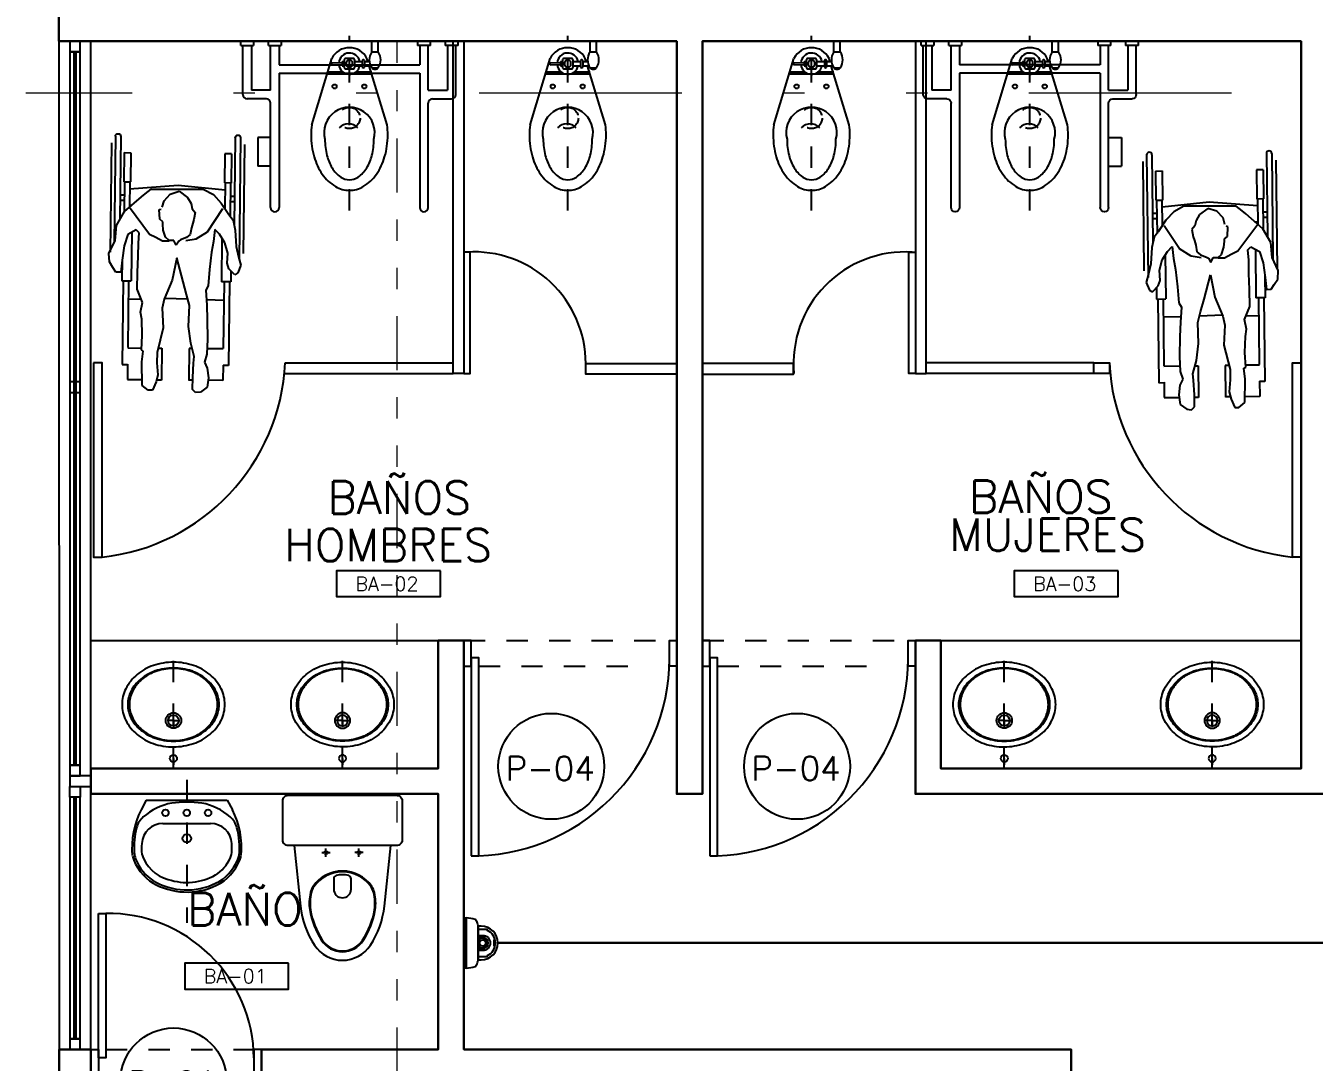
# Model space of a CAD drawing. Header units: millimetres. Extents: x 2056 to 4470, y 1400 to 3101.
# Drawn here: x 2092 to 2098.05, y 1523.51 to 1528.38 of the extents above; entities that cross this region are included whole.
import ezdxf
from ezdxf.enums import TextEntityAlignment as Align

# ---------------------------------------------------------------- set-up
doc = ezdxf.new("R2010")
doc.units = ezdxf.units.MM
for name, pattern in [('CENTER', [2, 1.25, -0.25, 0.25, -0.25]), ('DASHED', [0.75, 0.5, -0.25]), ('DIVIDE', [31.75, 12.7, -6.35, 0, -6.35, 0, -6.35]), ('HIDDEN', [9.525, 6.35, -3.175])]:
    doc.linetypes.add(name, pattern=pattern)
for name, color, linetype in [('A-ANNO-DIMS-GRID', 195, 'Continuous'), ('A-ANNO-DOOR', 134, 'Continuous'), ('A-ANNO-GLAZ', 124, 'Continuous'), ('A-ANNO-TEXT', 190, 'Continuous'), ('A-DOOR', 154, 'Continuous'), ('A-FURN', 252, 'Continuous'), ('A-FURN-FIXD', 8, 'Continuous'), ('A-GRID-COLS', 75, 'DIVIDE'), ('A-PLAN-6', 9, 'Continuous'), ('A-PROY', 15, 'HIDDEN'), ('A-WALL-SILL', 205, 'Continuous'), ('Cableado', 134, 'Continuous'), ('Camara', 11, 'Continuous')]:
    doc.layers.add(name, color=color, linetype=linetype)
doc.layers.add('A-WALL', color=16, linetype='Continuous', lineweight=30)
doc.styles.add('NUEVO', font='SIMPLEX')
doc.styles.add('ROMANS', font='romans')
doc.styles.add('TEX2', font='simplex.shx')

# ---------------------------------------------------------------- blocks, each defined once
blk = doc.blocks.new('SanitarioStilopla')
for points in [[(0.2807, -0.2197, -0.414214), (0.2538, -0.2466), (0, -0.2466), (-0.2538, -0.2466, -0.414214), (-0.2807, -0.2197), (-0.2807, -0.0369, -0.414214), (-0.2538, -0.01), (-0.2538, -0.01), (0.2538, -0.01), (0.2538, -0.01, -0.414214), (0.2807, -0.0369)], [(0.1502, -0.4673, 0.093692), (0.1373, -0.4381), (0.1373, -0.4381, 0.248741), (0, -0.3662), (0, -0.3662, 0.248741), (-0.1373, -0.4381), (-0.1373, -0.4381, 0.093692), (-0.1502, -0.4673), (-0.1502, -0.4673, 0.090751), (-0.1539, -0.5481), (-0.1539, -0.5481, 0.104228), (-0.0976, -0.692), (-0.0976, -0.692, 0.252784), (0, -0.7447, 0.252784), (0.0976, -0.692), (0.0976, -0.692, 0.104228), (0.1539, -0.5481), (0.1539, -0.5481, 0.090751)], [(-0.0409, -0.4509), (-0.0409, -0.4509, 1), (0.0409, -0.4509), (0.0409, -0.4031), (0.0409, -0.4031, 0.330374), (0.0294, -0.3877), (0.0294, -0.3877, 0.148302), (-0.0294, -0.3877), (-0.0294, -0.3877, 0.330374), (-0.0409, -0.4031), (-0.0409, -0.4031)]]:
    blk.add_lwpolyline(points, format="xyb", close=True)
for points in [[(-0.2273, -0.2466), (-0.1969, -0.5307, 0.119037), (-0.1313, -0.7141, 0.252784), (0, -0.785, 0.252784), (0.1313, -0.7141, 0.119037), (0.1969, -0.5307), (0.2273, -0.2466)], [(0, -0.3698, 0.248741), (-0.1343, -0.4401), (-0.1343, -0.4401, 0.093692), (-0.1466, -0.4681), (-0.1466, -0.4681, 0.090751), (-0.1503, -0.5476)], [(0.1503, -0.5476, 0.090751), (0.1466, -0.4681), (0.1466, -0.4681, 0.093692), (0.1343, -0.4401), (0.1343, -0.4401, 0.248741), (0, -0.3698)], [(-0.1503, -0.5475, 0.104228), (-0.0946, -0.69), (-0.0946, -0.69, 0.252784), (0, -0.7411, 0.252784), (0.0946, -0.69), (0.0946, -0.69, 0.104228), (0.1503, -0.5475)]]:
    blk.add_lwpolyline(points, format="xyb")
at = {"linetype": 'CENTER'}
for points in [[(-0.0968, -0.2796), (-0.0581, -0.2796)], [(-0.0774, -0.2989), (-0.0774, -0.2602)], [(0.0968, -0.2796), (0.0581, -0.2796)], [(0.0774, -0.2989), (0.0774, -0.2602)]]:
    blk.add_lwpolyline(points, dxfattribs=at)
for centre in [(-0.0774, -0.2796), (0.0774, -0.2796)]:
    blk.add_circle(centre, 0.00753)
blk = doc.blocks.new('Lnov734p')
for p, q in [((-0.1903, 0), (-0.2148, -0.0462)), ((-0.1903, 0), (0.1903, 0)), ((0.1903, 0), (0.2148, -0.0462)), ((-0.1118, -0.11), (0.1118, -0.11)), ((-0.158, -0.3906), (-0.1461, -0.3967)), ((-0.1535, -0.3817), (-0.1415, -0.3878))]:
    blk.add_line(p, q)
for centre, radius in [((-0.1, -0.06), 0.015), ((0, -0.06), 0.015), ((0.1, -0.06), 0.015), ((0, -0.18), 0.02)]:
    blk.add_circle(centre, radius)
for centre, radius, start, end in [((0.1397, -0.225), 0.397, 153.23659, 185.19079), ((-0.018, -0.2929), 0.2835, 100.63741, 131.06865), ((0, -0.5863), 0.5763, 82.99441, 97.00559), ((0.018, -0.2929), 0.2835, 48.93135, 79.36259), ((-0.1397, -0.225), 0.397, 354.80921, 26.76341), ((-0.1385, -0.1546), 0.1, 131.06865, 165.79865), ((-0.1118, -0.21), 0.1, 90, 176.58752), ((0.1118, -0.21), 0.1, 3.41248, 90), ((0.1385, -0.1546), 0.1, 14.20135, 48.93135), ((0.1397, -0.225), 0.387, 165.79865, 183.08497), ((-0.1397, -0.225), 0.387, 354.80921, 14.20135), ((0.1397, -0.225), 0.352, 176.58752, 184.62545), ((0.1122, -0.2328), 0.1, 335.48786, 358.23174), ((-0.1397, -0.225), 0.352, 358.23174, 3.41248), ((-0.0403, -0.2), 0.224, 196.2861, 238.2877), ((-0.1469, -0.2404), 0.1, 183.08497, 200.78023), ((-0.0403, -0.2), 0.214, 200.78023, 238.2877), ((-0.0403, -0.2), 0.179, 197.35223, 254.70666), ((0.0403, -0.2), 0.179, 301.7123, 335.48786), ((0.0403, -0.2), 0.214, 301.7123, 343.7139), ((0.0403, -0.2), 0.224, 301.7123, 343.7139), ((0.0003, -0.111), 0.276, 251.4503, 299.36172), ((0.0003, -0.111), 0.321, 242.87485, 299.36172), ((0.0003, -0.111), 0.311, 242.87485, 299.36172)]:
    blk.add_arc(centre, radius, start, end)
at = {"layer": 'A-PROY', "ltscale": 0.01}
blk.add_lwpolyline([(0, 0.0951), (0, -0.5765)], dxfattribs=at)
blk = doc.blocks.new('PUERTA80 CM-PL')
at = {"color": 251, "linetype": 'DASHED', "ltscale": 0.2}
for p, q in [((-0.035, -0.015), (-0.765, -0.015)), ((-0.07, -0.135), (-0.765, -0.135))]:
    blk.add_line(p, q, dxfattribs=at)
for points in [[(-0.8, -0.135), (-0.765, -0.135), (-0.765, -0.015), (-0.8, -0.015), (-0.8, -0.135)], [(0, -0.135), (-0.035, -0.135), (-0.035, -0.015), (0, -0.015), (0, -0.135)], [(-0.035, -0.7742), (-0.07, -0.7742), (-0.07, -0.095), (-0.035, -0.095), (-0.035, -0.7742)]]:
    blk.add_lwpolyline(points)
blk.add_arc((-0.0787, -0.0879), 0.6863, 180.5944, 270.72654)
blk = doc.blocks.new('PUERTA1.00 CM-PL')
at = {"color": 251, "linetype": 'DASHED', "ltscale": 0.2}
for p, q in [((0, 0), (0.9, 0)), ((0.07, -0.12), (0.865, -0.12))]:
    blk.add_line(p, q, dxfattribs=at)
for points in [[(1, -0.12), (0.965, -0.12), (0.965, 0), (1, 0), (1, -0.12)], [(0, -0.12), (0.035, -0.12), (0.035, 0), (0, 0), (0, -0.12)], [(0.035, -1.0109), (0.07, -1.0109), (0.07, -0.08), (0.035, -0.08), (0.035, -1.0109)]]:
    blk.add_lwpolyline(points)
blk.add_arc((0.0338, -0.0796), 0.932, 272.2234, 2.43295)
blk = doc.blocks.new('LA04')
at = {"linetype": 'DASHED', "ltscale": 0.2}
blk.add_line((-0.0547, 0), (0.4504, -0.0003), dxfattribs=at)
for p, q in [((0.1657, -0.0001), (0.1657, 0.0302)), ((-0.0123, -0.0001), (-0.0426, -0.0001)), ((0.1657, -0.0001), (0.1354, -0.0001)), ((0.1657, -0.0001), (0.196, -0.0001)), ((0.1657, -0.0001), (0.1657, -0.0304))]:
    blk.add_line(p, q)
at = {"linetype": 'HIDDEN'}
blk.add_lwpolyline([(0.2408, 0.2069, -0.114209), (0.3018, 0.1928, -0.103673), (0.3586, 0.1486, -0.091583), (0.3962, 0.0828, -0.08455), (0.4103, -0.0001, -0.08455), (0.3962, -0.0831, -0.091583), (0.3586, -0.1488, -0.103673), (0.3018, -0.193, -0.114209), (0.2408, -0.2071, -0.114209), (0.1799, -0.193, -0.103673), (0.1231, -0.1488, -0.091583), (0.0855, -0.0831, -0.08455), (0.0713, -0.0001, -0.08455), (0.0855, 0.0828, -0.091583), (0.1231, 0.1486, -0.103673), (0.1799, 0.1928, -0.114209)], format="xyb", close=True, dxfattribs=at)
for centre, radius in [((-0.0123, -0.0001), 0.0165), ((0.1657, -0.0001), 0.0363), ((0.1657, -0.0001), 0.0256)]:
    blk.add_circle(centre, radius)
for centre, radius, start, end in [((0.2594, 0.0395), 0.2063, 116.69367, 140.51835), ((0.2594, 0.0395), 0.1792, 116.69367, 140.51835), ((0.2408, 0.0764), 0.165, 90, 116.69367), ((0.2408, 0.0764), 0.1379, 90, 116.69367), ((0.2408, 0.0764), 0.165, 63.30633, 90), ((0.2408, 0.0764), 0.1379, 63.30633, 90), ((0.2223, 0.0395), 0.1792, 39.48165, 63.30633), ((0.2223, 0.0395), 0.2063, 39.48165, 63.30633), ((0.2885, 0.0155), 0.244, 140.51835, 161.15889), ((0.2885, 0.0155), 0.2169, 140.51835, 161.15889), ((0.1932, 0.0155), 0.2169, 18.84111, 39.48165), ((0.1932, 0.0155), 0.244, 18.84111, 39.48165), ((0.3342, -0.0001), 0.2923, 161.15889, 180), ((0.3342, -0.0001), 0.2652, 161.15889, 180), ((0.1474, -0.0001), 0.2652, 360, 18.84111), ((0.1474, -0.0001), 0.2923, 360, 18.84111), ((0.3647, 0.0049), 0.3228, 180.89675, 197.94436), ((0.3342, -0.0001), 0.2652, 180, 198.84111), ((0.1474, -0.0001), 0.2652, 341.15889, 360), ((0.1474, -0.0001), 0.2923, 341.15889, 360), ((0.2885, -0.0157), 0.244, 198.84111, 219.48165), ((0.2885, -0.0157), 0.2169, 198.84111, 219.48165), ((0.1932, -0.0157), 0.2169, 320.51835, 341.15889), ((0.1932, -0.0157), 0.244, 320.51835, 341.15889), ((0.2594, -0.0397), 0.2063, 219.48165, 243.30633), ((0.2594, -0.0397), 0.1792, 219.48165, 243.30633), ((0.2223, -0.0397), 0.1792, 296.69367, 320.51835), ((0.2223, -0.0397), 0.2063, 296.69367, 320.51835), ((0.2408, -0.0766), 0.165, 243.30633, 270), ((0.2408, -0.0766), 0.1379, 243.30633, 270), ((0.2408, -0.0766), 0.1379, 270, 296.69367), ((0.2408, -0.0766), 0.165, 270, 296.69367)]:
    blk.add_arc(centre, radius, start, end)
blk = doc.blocks.new('MISNU')
for p, q in [((-0.23, 0.1284), (0, 0.1284)), ((0, 0.1384), (0, 0.0784)), ((0, 0.1384), (0.02, 0.1384)), ((0, 0.1384), (0, 0.0784)), ((-0.25, 0.0184), (-0.25, 0.1084)), ((0, 0.0884), (-0.21, 0.0884)), ((-0.21, -0.0016), (-0.21, 0.0884)), ((0.02, 0.0784), (0, 0.0784)), ((-0.5666, -0.001), (-0.5666, 0.0587)), ((-0.432, 0.0587), (-0.5666, 0.0587)), ((-0.432, -0.001), (-0.432, 0.0587)), ((0, 0.0084), (0, -0.0516)), ((0, 0.0084), (0.02, 0.0084)), ((0, 0.0084), (0, -0.0516)), ((-0.76, -0.0016), (-0.27, -0.0016)), ((-0.13, -0.0416), (-0.76, -0.0416)), ((-0.13, -0.0416), (-0.56, -0.0416)), ((-0.21, -0.0016), (0, -0.0016)), ((-0.13, -0.0416), (-0.13, -0.7016)), ((0, -0.0416), (-0.09, -0.0416)), ((-0.09, -0.0416), (-0.09, -0.7016)), ((0.02, -0.0516), (0, -0.0516)), ((-0.13, -0.7016), (-0.76, -0.7016)), ((-0.13, -0.7016), (-0.56, -0.7016)), ((0, -0.7016), (-0.09, -0.7016)), ((0, -0.7516), (0, -0.6916)), ((0, -0.7516), (0, -0.6916)), ((0.02, -0.6916), (0, -0.6916)), ((-0.76, -0.7416), (-0.27, -0.7416)), ((-0.25, -0.7616), (-0.25, -0.8516)), ((-0.21, -0.7416), (-0.21, -0.8316)), ((-0.21, -0.7416), (0, -0.7416)), ((0, -0.7516), (0.02, -0.7516)), ((0, -0.8316), (-0.21, -0.8316)), ((0, -0.8816), (0, -0.8216)), ((0, -0.8816), (0, -0.8216)), ((0.02, -0.8216), (0, -0.8216)), ((-0.23, -0.8716), (0, -0.8716)), ((0, -0.8816), (0.02, -0.8816))]:
    blk.add_line(p, q)
for centre, start, end in [((-0.23, 0.1084), 90, 180), ((-0.27, 0.0184), 270, 360), ((-0.76, -0.0216), 90, 270), ((-0.76, -0.7216), 90, 270), ((-0.27, -0.7616), 0, 90), ((-0.23, -0.8516), 180, 270)]:
    blk.add_arc(centre, 0.02, start, end)
blk = doc.blocks.new('2D-pe54')
for p, q in [((0.0125, 0.6062), (0.5095, 0.6062)), ((0.0437, 0.625), (0.5562, 0.625)), ((0.5629, 0.6305), (0.5009, 0.6023)), ((0.6024, 0.6277), (0.5629, 0.6305)), ((0.6278, 0.6108), (0.6024, 0.6277)), ((0.6503, 0.5967), (0.6278, 0.6108)), ((0.0125, 0.5812), (0.4031, 0.5812)), ((0.0887, 0.5647), (0.2255, 0.5647)), ((0.0887, 0.5647), (0.0887, 0.5334)), ((0.2255, 0.5647), (0.2255, 0.5334)), ((0.2255, 0.5616), (0.3683, 0.5616)), ((0.2875, 0.5812), (0.2875, 0.5616)), ((0.3655, 0.56), (0.2951, 0.4811)), ((0.3125, 0.5812), (0.3125, 0.5616)), ((0.4304, 0.5967), (0.3655, 0.56)), ((0.5009, 0.6023), (0.4304, 0.5967)), ((0.4727, 0.5431), (0.5263, 0.56)), ((0.5263, 0.56), (0.5939, 0.5685)), ((0.5885, 0.5678), (0.69, 0.5678)), ((0.5939, 0.5685), (0.6503, 0.5741)), ((0.6503, 0.5741), (0.6503, 0.5967)), ((0.69, 0.5678), (0.69, 0.5241)), ((0.69, 0.5616), (1.0828, 0.5616)), ((1.0828, 0.5616), (1.0828, 0.5366)), ((0.0887, 0.5334), (0.2255, 0.5334)), ((0.2255, 0.5366), (0.3446, 0.5366)), ((0.2582, 0.5366), (0.238, 0.3098)), ((0.3348, 0.5366), (0.3337, 0.5244)), ((0.3446, 0.5366), (0.4699, 0.4416)), ((0.4501, 0.5036), (0.4727, 0.5431)), ((0.4642, 0.4895), (0.4501, 0.5036)), ((0.4618, 0.5241), (0.69, 0.5241)), ((0.5122, 0.4924), (0.4642, 0.4895)), ((0.5742, 0.4924), (0.5122, 0.4924)), ((0.6503, 0.4952), (0.5742, 0.4924)), ((0.7292, 0.4952), (0.6503, 0.4952)), ((0.69, 0.5366), (1.0032, 0.5366)), ((0.7913, 0.4698), (0.7292, 0.4952)), ((0.7759, 0.5366), (0.7737, 0.477)), ((1.0052, 0.5366), (1.0052, 0.4723)), ((1.0809, 0.5366), (1.1531, 0.5366)), ((1.1531, 0.5366), (1.1531, 0.4677)), ((0.2584, 0.436), (0.2556, 0.1907)), ((0.281, 0.4642), (0.2584, 0.436)), ((0.2951, 0.4811), (0.281, 0.4642)), ((0.4699, 0.4416), (0.484, 0.4106)), ((0.8364, 0.4783), (0.7913, 0.4698)), ((0.8702, 0.4726), (0.8364, 0.4783)), ((0.9463, 0.4698), (0.8702, 0.4726)), ((1.014, 0.4726), (0.9463, 0.4698)), ((1.0196, 0.4642), (1.014, 0.4726)), ((1.0704, 0.4698), (1.0196, 0.4642)), ((1.1804, 0.467), (1.0704, 0.4698)), ((1.2029, 0.4388), (1.1804, 0.467)), ((1.2029, 0.4191), (1.2029, 0.4388)), ((0.312, 0.374), (0.281, 0.3458)), ((0.343, 0.3824), (0.312, 0.374)), ((0.3543, 0.3965), (0.3514, 0.388)), ((0.3994, 0.3937), (0.3543, 0.3965)), ((0.4107, 0.3796), (0.3994, 0.3937)), ((0.4219, 0.3796), (0.4107, 0.3796)), ((0.4501, 0.3768), (0.4219, 0.3796)), ((0.484, 0.3655), (0.4501, 0.3768)), ((0.484, 0.4106), (0.5009, 0.3796)), ((0.4981, 0.3486), (0.484, 0.3655)), ((0.5009, 0.3796), (0.5009, 0.3486)), ((0.6841, 0.3317), (0.7744, 0.3683)), ((0.7696, 0.3664), (0.7696, 0.3662)), ((0.7696, 0.3662), (0.772, 0.2584)), ((0.7744, 0.3683), (0.8167, 0.3768)), ((0.8167, 0.3768), (0.9097, 0.3711)), ((0.9097, 0.3711), (1.0253, 0.3993)), ((1.0052, 0.3944), (1.0052, 0.3764)), ((1.0052, 0.3764), (1.1549, 0.3764)), ((1.0253, 0.3993), (1.0732, 0.3993)), ((1.0732, 0.3993), (1.1296, 0.3937)), ((1.1296, 0.3937), (1.1634, 0.4021)), ((1.1531, 0.3996), (1.1531, 0.3764)), ((1.1634, 0.4021), (1.2029, 0.4191)), ((0.238, 0.3098), (0.2582, 0.0884)), ((0.281, 0.3458), (0.2669, 0.3035)), ((0.2669, 0.3035), (0.2951, 0.264)), ((0.4952, 0.295), (0.5009, 0.3035)), ((0.4981, 0.326), (0.4981, 0.3486)), ((0.5206, 0.3147), (0.4981, 0.326)), ((0.5009, 0.3035), (0.5206, 0.3147)), ((0.5798, 0.3119), (0.6841, 0.3317)), ((0.6926, 0.2809), (0.5798, 0.3119)), ((0.2951, 0.264), (0.3233, 0.2471)), ((0.3233, 0.2471), (0.3486, 0.2414)), ((0.4163, 0.2386), (0.4388, 0.2443)), ((0.4388, 0.2443), (0.4699, 0.2499)), ((0.4699, 0.2499), (0.484, 0.2668)), ((0.484, 0.2668), (0.4952, 0.295)), ((0.4981, 0.2696), (0.4896, 0.2217)), ((0.7518, 0.264), (0.6926, 0.2809)), ((0.8026, 0.2499), (0.7518, 0.264)), ((0.9012, 0.2527), (0.8026, 0.2499)), ((0.9802, 0.2414), (0.9012, 0.2527)), ((1.0052, 0.2346), (1.0052, 0.2486)), ((1.0052, 0.2486), (1.1549, 0.2486)), ((1.1531, 0.2302), (1.1531, 0.2486)), ((0.2556, 0.1907), (0.281, 0.1428)), ((0.3486, 0.2414), (0.3655, 0.2273)), ((0.3655, 0.2273), (0.3994, 0.233)), ((0.3994, 0.233), (0.4163, 0.2386)), ((0.4896, 0.2217), (0.4558, 0.1681)), ((1.0422, 0.2245), (0.9802, 0.2414)), ((1.0732, 0.2273), (1.0422, 0.2245)), ((1.1409, 0.2302), (1.0732, 0.2273)), ((1.1973, 0.2302), (1.1409, 0.2302)), ((1.186, 0.1625), (1.2086, 0.1935)), ((1.2114, 0.2161), (1.1973, 0.2302)), ((1.2086, 0.1935), (1.2114, 0.2161)), ((0.281, 0.1428), (0.3204, 0.1061)), ((0.4558, 0.1681), (0.3463, 0.0978)), ((0.4445, 0.1343), (0.5009, 0.1399)), ((0.467, 0.1117), (0.4445, 0.1343)), ((0.5009, 0.1399), (0.5516, 0.1484)), ((0.5516, 0.1484), (0.6334, 0.1569)), ((0.6334, 0.1569), (0.7095, 0.1625)), ((0.7095, 0.1625), (0.7292, 0.1738)), ((0.7292, 0.1738), (0.7997, 0.1681)), ((0.774, 0.1702), (0.7759, 0.0884)), ((0.7997, 0.1681), (0.8674, 0.1653)), ((0.8674, 0.1653), (0.9604, 0.1625)), ((0.9604, 0.1625), (1.0309, 0.1653)), ((1.0052, 0.0884), (1.0052, 0.1643)), ((1.0309, 0.1653), (1.0676, 0.1766)), ((1.0676, 0.1766), (1.0958, 0.1625)), ((1.0958, 0.1625), (1.1409, 0.1569)), ((1.1409, 0.1569), (1.186, 0.1625)), ((1.1531, 0.0884), (1.1531, 0.1584)), ((0.0887, 0.0603), (0.0887, 0.0916)), ((0.0887, 0.0916), (0.2255, 0.0916)), ((0.2255, 0.0603), (0.2255, 0.0916)), ((0.2255, 0.0884), (0.3463, 0.0884)), ((0.2255, 0.0634), (0.3817, 0.0634)), ((0.2875, 0.0634), (0.2875, 0.0437)), ((0.3125, 0.0634), (0.3125, 0.0437)), ((0.3204, 0.1061), (0.374, 0.0695)), ((0.3341, 0.0968), (0.3348, 0.0884)), ((0.374, 0.0695), (0.3994, 0.0497)), ((0.5065, 0.0864), (0.467, 0.1117)), ((0.4839, 0.1009), (0.69, 0.1009)), ((0.5544, 0.0723), (0.5065, 0.0864)), ((0.6024, 0.0751), (0.5544, 0.0723)), ((0.6278, 0.0666), (0.6024, 0.0751)), ((0.6559, 0.0384), (0.6278, 0.0666)), ((0.69, 0.0572), (0.69, 0.1009)), ((0.69, 0.0884), (1.0032, 0.0884)), ((0.69, 0.0634), (1.0828, 0.0634)), ((1.0809, 0.0884), (1.1531, 0.0884)), ((1.0828, 0.0634), (1.0828, 0.0884)), ((0.0125, 0.0437), (0.4247, 0.0437)), ((0.0125, 0.0187), (0.5875, 0.0187)), ((0.0887, 0.0603), (0.2255, 0.0603)), ((0.3891, 0.0572), (0.3891, 0.0577)), ((0.3891, 0.0572), (0.3898, 0.0572)), ((0.3994, 0.0497), (0.4473, 0.0384)), ((0.4473, 0.0384), (0.5234, 0.0328)), ((0.5234, 0.0328), (0.5714, 0.0215)), ((0.5714, 0.0215), (0.6108, 0.0102)), ((0.6108, 0.0102), (0.6475, 0.0243)), ((0.6372, 0.0572), (0.69, 0.0572)), ((0.6475, 0.0243), (0.6559, 0.0384)), ((0.0437, 0), (0.5562, 0))]:
    blk.add_line(p, q)
for centre in [(0.0125, 0.5937), (0.0125, 0.0312)]:
    blk.add_arc(centre, 0.0125, 90, 270)
blk = doc.blocks.new('EJES 1 PISO')
at = {"layer": 'A-GRID-COLS', "lineweight": 9, "ltscale": 0.02}
blk.add_line((0, 0), (0, 37.0562), dxfattribs=at)
at = {"layer": 'A-GRID-COLS', "lineweight": 9, "ltscale": 0.075}
blk.add_lwpolyline([(6.5, 13.8256), (-1.7432, 13.826), (-1.7432, 13.826)], dxfattribs=at)
blk = doc.blocks.new('N-PUE')
blk.add_circle((0, 0), 0.003317)
at = {"style": 'NUEVO'}
blk.add_attdef('PUE', text='', height=0.0015, dxfattribs=at).set_placement((-0.000065, -0.00013), align=Align.MIDDLE)
blk = doc.blocks.new('REF-PU-100')
blk.add_lwpolyline([(0, 0.1838), (0.7401, 0.1838), (0.7401, 0), (0, 0)], close=True)
at = {"style": 'TEX2'}
blk.add_attdef('PU-000', text='', height=0.1, rotation=360, dxfattribs=at).set_placement((0.3807, 0.0407), align=Align.CENTER)
blk = doc.blocks.new('FLUXOMET')
at = {"linetype": 'DASHED', "ltscale": 0.2}
blk.add_line((-0.135, -0.794), (-0.135, 0.0258), dxfattribs=at)
for p, q in [((-0.03, -0.05), (-0.03, 0)), ((0, -0.05), (0, 0)), ((-0.03, -0.05), (0, -0.05)), ((-0.312, -0.3929), (-0.2173, -0.08)), ((-0.2176, -0.1), (-0.1687, -0.1018)), ((-0.2176, -0.11), (-0.1687, -0.1082)), ((-0.1687, -0.095), (-0.1687, -0.115)), ((-0.1687, -0.095), (-0.16, -0.095)), ((-0.1687, -0.115), (-0.16, -0.115)), ((-0.11, -0.095), (-0.0747, -0.095)), ((-0.11, -0.115), (-0.0747, -0.115)), ((-0.0747, -0.0897), (-0.0747, -0.1214)), ((-0.0647, -0.0897), (-0.0647, -0.1214)), ((-0.0647, -0.095), (-0.0413, -0.095)), ((-0.0647, -0.115), (-0.0354, -0.115)), ((-0.0482, -0.095), (-0.0527, -0.08)), ((0.042, -0.3929), (-0.0421, -0.115)), ((-0.165, -0.145), (-0.24, -0.145)), ((-0.03, -0.155), (-0.24, -0.155)), ((-0.03, -0.145), (-0.105, -0.145)), ((-0.03, -0.1241), (0, -0.1241))]:
    blk.add_line(p, q)
for points in [[(-0.11, -0.12), (-0.11, -0.09, 0.414214), (-0.12, -0.08), (-0.15, -0.08, 0.414214), (-0.16, -0.09), (-0.16, -0.12, 0.414214), (-0.15, -0.13), (-0.12, -0.13, 0.414214)], [(-0.12, -0.11), (-0.12, -0.1, 0.414214), (-0.13, -0.09), (-0.14, -0.09, 0.414214), (-0.15, -0.1), (-0.15, -0.11, 0.414214), (-0.14, -0.12), (-0.13, -0.12, 0.414214)]]:
    blk.add_lwpolyline(points, format="xyb", close=True)
for points in [[(-0.312, -0.3929, 0.031557), (-0.315, -0.44, 0.069931), (-0.3005, -0.5432, 0.08175), (-0.2623, -0.6238, 0.106924), (-0.2001, -0.682, 0.135616), (-0.135, -0.7, 0.135616), (-0.0699, -0.682, 0.106924), (-0.0077, -0.6238, 0.08175), (0.0305, -0.5432, 0.069931), (0.045, -0.44, 0.069931)], [(0.045, -0.44, 0.031557), (0.042, -0.3929, 0.08175)], [(-0.25, -0.46, 0.061489), (-0.2406, -0.5361, 0.074798), (-0.2163, -0.5944, 0.106998), (-0.1756, -0.6374, 0.151173), (-0.135, -0.65, 0.151173), (-0.0944, -0.6374, 0.106998), (-0.0537, -0.5944, 0.074798), (-0.0294, -0.5361, 0.061489), (-0.02, -0.46, 0.061489)]]:
    blk.add_lwpolyline(points, format="xyb")
for centre in [(-0.205, -0.2121), (-0.065, -0.2121)]:
    blk.add_circle(centre, 0.01)
at = {"linetype": 'DASHED', "ltscale": 0.05}
blk.add_circle((-0.135, -0.3602), 0.05, dxfattribs=at)
for centre, radius, start, end in [((-0.135, -0.1227), 0.0927, 27.43587, 152.56413), ((-0.135, -0.105), 0.05, 11.53696, 175.62719), ((0.0223, -0.087), 0.0641, 144.67025, 215.32975), ((-0.0523, -0.087), 0.0641, 324.67025, 35.32975), ((-0.2084, -0.105), 0.0105, 151.43181, 208.56819), ((-0.135, -0.105), 0.05, 184.37281, 348.46304), ((-0.0697, -0.0928), 0.00585, 31.3137, 148.6863), ((-0.0697, -0.1184), 0.00585, 211.3137, 328.6863), ((-0.015, -0.1125), 0.019, 217.77389, 322.22611), ((-0.135, -0.4291), 0.1191, 344.95236, 195.04764), ((-0.1392, -0.4471), 0.0596, 42.88, 137.12)]:
    blk.add_arc(centre, radius, start, end)
blk = doc.blocks.new('Camara-B')
at = {"layer": 'Camara'}
for points in [[(-0.0297, 0.0145), (-0.0298, 0.016), (0.0293, 0.016), (0.0292, 0.0145)], [(0.0292, 0.0145), (0.0292, 0.0143), (-0.0297, 0.0143), (-0.0297, 0.0145)]]:
    blk.add_lwpolyline(points, close=True, dxfattribs=at)
for points in [[(-0.0297, 0.0139, 0.072126), (-0.0279, 0.0033, 0.171597), (-0.0271, 0.0023, 0.084432), (-0.022, 0.0001, 0.060784), (-0.0216, 0), (0.021, 0, 0.060784), (0.0215, 0.0001, 0.084432), (0.0266, 0.0023, 0.171597), (0.0274, 0.0033, 0.072126), (0.0292, 0.0139)], [(-0.0199, 0), (-0.0199, -0.0037, 1), (0.0194, -0.0037), (0.0194, 0)], [(-0.015, -0.011, 0.641525), (0.0145, -0.011), (0.0155, -0.0107), (0.0155, 0), (0.0087, 0), (0.0087, -0.0054, -1), (-0.0092, -0.0054), (-0.0092, 0), (-0.016, 0), (-0.016, -0.0107)], [(-0.0067, 0), (-0.0067, -0.0054, 1), (0.0062, -0.0054), (0.0062, 0), (0.0058, 0), (0.0058, -0.0054, -1), (-0.0063, -0.0054), (-0.0063, 0)], [(0.0029, -0.0006), (0.0029, -0.0008, -0.541232), (0.0027, -0.0009, 0.302819), (-0.0033, -0.0009, -0.541232), (-0.0034, -0.0008), (-0.0034, -0.0006, 3.288548)], [(0.0027, -0.0189, 1), (0.0027, -0.0184), (-0.0032, -0.0184, 1), (-0.0032, -0.0189)], [(0.0021, -0.0194, 1), (0.0021, -0.019), (-0.0026, -0.019, 1), (-0.0026, -0.0194)], [(0.0015, -0.02, 1), (0.0015, -0.0195), (-0.002, -0.0195, 1), (-0.002, -0.02)]]:
    blk.add_lwpolyline(points, format="xyb", close=True, dxfattribs=at)
blk.add_circle((-0.0003, -0.0055), 0.00358, dxfattribs=at)

msp = doc.modelspace()

# ---------------------------------------------------------------- linework, layer by layer
at = {"layer": 'A-ANNO-GLAZ', "ltscale": 1.5}
for points in [[(2092.21, 1528.3042), (2092.21, 1528.2542), (2092.26, 1528.2542), (2092.26, 1528.3042)], [(2092.21, 1528.2542), (2092.21, 1524.9052), (2092.26, 1524.9052), (2092.26, 1528.2542)], [(2092.21, 1526.7052), (2092.21, 1526.6552), (2092.26, 1526.6552), (2092.26, 1526.7052)], [(2092.21, 1524.9052), (2092.21, 1524.8552), (2092.26, 1524.8552), (2092.26, 1524.9052)], [(2092.21, 1524.8552), (2092.21, 1524.8052), (2092.3099, 1524.8052), (2092.3099, 1524.8552)], [(2092.21, 1524.7552), (2092.21, 1524.8052), (2092.26, 1524.8052), (2092.26, 1524.7552)], [(2092.21, 1524.7552), (2092.21, 1523.6202), (2092.26, 1523.6202), (2092.26, 1524.7552)], [(2092.21, 1523.6202), (2092.21, 1523.5702), (2092.26, 1523.5702), (2092.26, 1523.6202)]]:
    msp.add_lwpolyline(points, close=True, dxfattribs=at)
for points in [[(2092.2299, 1528.2542), (2092.2299, 1524.9052), (2092.2399, 1524.9052), (2092.2399, 1528.2542), (2092.2299, 1528.2542)], [(2092.2299, 1524.7552), (2092.2299, 1523.6202), (2092.2399, 1523.6202), (2092.2399, 1524.7552), (2092.2299, 1524.7552)]]:
    msp.add_lwpolyline(points, dxfattribs=at)
at = {"layer": 'A-FURN'}
for points in [[(2094.0608, 1528.3042), (2094.0608, 1526.7443), (2094.0108, 1526.7443), (2094.0108, 1528.3042)], [(2096.1808, 1528.3042), (2096.1808, 1526.7443), (2096.2308, 1526.7443), (2096.2308, 1528.3042)]]:
    msp.add_lwpolyline(points, close=True, dxfattribs=at)
for points in [[(2094.0608, 1526.7443), (2094.0908, 1526.7443), (2094.0908, 1527.3143), (2094.0608, 1527.3143), (2094.0608, 1526.7443)], [(2096.1808, 1526.7443), (2096.1508, 1526.7443), (2096.1508, 1527.3143), (2096.1808, 1527.3143), (2096.1808, 1526.7443)], [(2092.3221, 1526.7942), (2092.3221, 1525.8818), (2092.3621, 1525.8818), (2092.3621, 1526.7942), (2092.3221, 1526.7942)], [(2093.2221, 1526.7942), (2094.0108, 1526.7942), (2094.0108, 1526.7942)], [(2095.0608, 1526.7409), (2094.6329, 1526.7409), (2094.6329, 1526.7909), (2095.0608, 1526.7909), (2095.0608, 1526.7409)], [(2095.1808, 1526.7409), (2095.6087, 1526.7409), (2095.6087, 1526.7909), (2095.1808, 1526.7909), (2095.1808, 1526.7409)], [(2097.0195, 1526.7942), (2096.2308, 1526.7942), (2096.2308, 1526.7942)], [(2097.0917, 1526.7443), (2097.0195, 1526.7443), (2097.0195, 1526.7942), (2097.0917, 1526.7942), (2097.0917, 1526.7443)], [(2097.9917, 1526.7942), (2097.9917, 1525.8818), (2097.9517, 1525.8818), (2097.9517, 1526.7942), (2097.9917, 1526.7942)], [(2093.2221, 1526.7442), (2094.0108, 1526.7443), (2094.0108, 1526.7443)], [(2097.0195, 1526.7442), (2096.2308, 1526.7443), (2096.2308, 1526.7443)]]:
    msp.add_lwpolyline(points, dxfattribs=at)
for centre, radius, start, end in [((2094.1087, 1526.7911), 0.5242, 359.98272, 93.59495), ((2096.1331, 1526.7909), 0.5244, 86.42233, 185.10543), ((2092.2585, 1526.841), 0.9647, 276.16469, 357.22304), ((2098.0553, 1526.841), 0.9647, 182.77696, 263.83531)]:
    msp.add_arc(centre, radius, start, end, dxfattribs=at)
at = {"layer": 'A-FURN-FIXD'}
for points in [[(2092.3098, 1525.4902), (2093.9408, 1525.4902), (2093.9408, 1524.8902), (2092.3099, 1524.8902)], [(2096.3008, 1525.4898), (2097.9917, 1525.4898), (2097.9917, 1524.8898), (2096.3008, 1524.8898)]]:
    msp.add_lwpolyline(points, close=True, dxfattribs=at)
at = {"layer": 'A-WALL'}
for points in [[(2093.6721, 1528.6666), (2093.6721, 1528.4242), (2092.1598, 1528.4242), (2092.1598, 1528.3042)], [(2092.3099, 1524.7702), (2092.3099, 1524.7702), (2092.3099, 1524.7702), (2093.9408, 1524.7702), (2093.9408, 1523.5702), (2093.11, 1523.5702), (2093.11, 1523.4502), (2096.9117, 1523.4502), (2096.9117, 1523.5702), (2094.0608, 1523.5702), (2094.0608, 1525.4902)], [(2094.0608, 1524.8916), (2094.0608, 1525.4902), (2093.9408, 1525.4902), (2093.9408, 1524.8902), (2092.3099, 1524.8902), (2092.3099, 1524.7702), (2092.3099, 1524.7702)], [(2092.16, 1523.5702), (2092.16, 1523.4502), (2092.31, 1523.4502), (2092.31, 1523.5702), (2092.16, 1523.5702)]]:
    msp.add_lwpolyline(points, dxfattribs=at)
msp.add_lwpolyline([(2092.1598, 1528.3042), (2095.0608, 1528.3042), (2095.0608, 1524.7698), (2095.1808, 1524.7698), (2095.1808, 1528.3042), (2097.9917, 1528.3042), (2097.9917, 1524.8898), (2096.3008, 1524.8898), (2096.3008, 1525.4898), (2096.1808, 1525.4898), (2096.1808, 1524.7698), (2098.4117, 1524.7698), (2098.4117, 1524.7698), (2098.4117, 1524.8898), (2098.1117, 1524.8898), (2098.1117, 1528.4242), (2094.0629, 1528.4242, -0.40314), (2093.8221, 1528.6666), (2093.8221, 1528.6666)], format="xyb", dxfattribs=at)
at = {"layer": 'A-WALL-SILL'}
msp.add_lwpolyline([(2092.3098, 1528.3042), (2092.1598, 1528.3042), (2092.16, 1523.5702), (2092.31, 1523.5702)], close=True, dxfattribs=at)
at = {"layer": 'Cableado', "lineweight": 30}
msp.add_line((2094.2208, 1524.0702), (2106.8934, 1524.0702), dxfattribs=at)

# ---------------------------------------------------------------- block references
at = {"layer": 'A-ANNO-DIMS-GRID'}
msp.add_blockref('EJES 1 PISO', (2093.7471, 1514.2345), dxfattribs=at)
at = {"layer": 'A-ANNO-DOOR'}
ref = msp.add_blockref('REF-PU-100', (2093.9504, 1525.6965), dxfattribs=dict(at, xscale=-0.6588565300917508, yscale=0.65885652997531, zscale=0.6588565300582514, rotation=1.595504872220488e-05))
ref.add_attrib('PU-000', 'BA-02', dxfattribs={"layer": '0', "height": 0.06589, "rotation": 0.00002, "style": 'TEX2'}).set_placement((2093.6995, 1525.7233), align=Align.CENTER)
ref = msp.add_blockref('REF-PU-100', (2097.1329, 1525.6965), dxfattribs=dict(at, xscale=-0.6588565300917508, yscale=0.65885652997531, zscale=0.6588565300582514, rotation=1.595504872220488e-05))
ref.add_attrib('PU-000', 'BA-03', dxfattribs={"layer": '0', "height": 0.06589, "rotation": 0.00002, "style": 'TEX2'}).set_placement((2096.882, 1525.7233), align=Align.CENTER)
ref = msp.add_blockref('N-PUE', (2094.4713, 1524.8996), dxfattribs=dict(at, xscale=75, yscale=75, zscale=75))
ref.add_attrib('PUE', 'P-04', dxfattribs={"layer": '0', "color": 0, "height": 0.1125, "style": 'NUEVO'}).set_placement((2094.4664, 1524.8898), align=Align.MIDDLE)
ref = msp.add_blockref('N-PUE', (2095.6253, 1524.8996), dxfattribs=dict(at, xscale=75, yscale=75, zscale=75))
ref.add_attrib('PUE', 'P-04', dxfattribs={"layer": '0', "color": 0, "height": 0.1125, "style": 'NUEVO'}).set_placement((2095.6205, 1524.8898), align=Align.MIDDLE)
ref = msp.add_blockref('REF-PU-100', (2093.238, 1523.8541), dxfattribs=dict(at, xscale=-0.6588565300917508, yscale=0.65885652997531, zscale=0.6588565300582514, rotation=1.595504872220488e-05))
ref.add_attrib('PU-000', 'BA-01', dxfattribs={"layer": '0', "height": 0.06589, "rotation": 0.00002, "style": 'TEX2'}).set_placement((2092.9872, 1523.881), align=Align.CENTER)
ref = msp.add_blockref('N-PUE', (2092.6976, 1523.4224), dxfattribs=dict(at, xscale=75, yscale=75, zscale=75))
ref.add_attrib('PUE', 'P-01', dxfattribs={"layer": '0', "color": 0, "height": 0.1125, "style": 'NUEVO'}).set_placement((2092.6928, 1523.4126), align=Align.MIDDLE)
at = {"layer": 'A-DOOR'}
for p in [(2094.0608, 1525.4898), (2095.1813, 1525.4898)]:
    msp.add_blockref('PUERTA1.00 CM-PL', p, dxfattribs=at)
at = {"layer": 'A-DOOR', "rotation": 180}
msp.add_blockref('PUERTA80 CM-PL', (2092.31, 1523.4352), dxfattribs=at)
at = {"layer": 'A-FURN', "rotation": 90}
msp.add_blockref('MISNU', (2093.1519, 1528.2842), dxfattribs=at)
at = {"layer": 'A-FURN', "xscale": -1, "rotation": 270}
msp.add_blockref('MISNU', (2097.0897, 1528.2842), dxfattribs=at)
at = {"layer": 'A-FURN-FIXD'}
for name, p in [('FLUXOMET', (2093.6585, 1528.3042)), ('FLUXOMET', (2094.6835, 1528.3042)), ('FLUXOMET', (2095.8281, 1528.3042)), ('FLUXOMET', (2096.8531, 1528.3042)), ('Lnov734p', (2092.7598, 1524.7414))]:
    msp.add_blockref(name, p, dxfattribs=at)
at = {"layer": 'A-FURN-FIXD', "rotation": 90}
for p in [(2092.6972, 1524.949), (2096.5981, 1524.949)]:
    msp.add_blockref('LA04', p, dxfattribs=at)
at = {"layer": 'A-FURN-FIXD', "xscale": -1, "rotation": 270}
for p in [(2093.4911, 1524.949), (2097.5744, 1524.949)]:
    msp.add_blockref('LA04', p, dxfattribs=at)
at = {"layer": 'A-FURN-FIXD', "extrusion": (0, 0, -1), "xscale": -1, "zscale": -1}
msp.add_blockref('SanitarioStilopla', (-2093.4908, 1524.774), dxfattribs=at)
at = {"layer": 'A-PLAN-6', "xscale": -1, "rotation": 89.34145501273365}
msp.add_blockref('2D-pe54', (2093.0312, 1527.8635), dxfattribs=at)
at = {"layer": 'A-PLAN-6', "rotation": 270.6585449872663}
msp.add_blockref('2D-pe54', (2097.2477, 1527.783), dxfattribs=at)
at = {"layer": 'Camara', "xscale": 4, "yscale": 4, "zscale": 4, "rotation": 90}
msp.add_blockref('Camara-B', (2094.1273, 1524.0712), dxfattribs=at)

# ---------------------------------------------------------------- texts
at = {"layer": 'A-ANNO-TEXT', "style": 'ROMANS'}
for s, p in [('BAÑOS', (2093.4205, 1526.0853, -27.2233)), ('BAÑOS', (2096.4329, 1526.0899, -27.2233)), ('MUJERES', (2096.3406, 1525.9111, -27.2233)), ('HOMBRES', (2093.2172, 1525.8624, -27.2233))]:
    msp.add_text(s, height=0.15271, dxfattribs=at).set_placement(p)
msp.add_text('BAÑO', height=0.15271, dxfattribs=at).set_placement((2093.033, 1524.2492), align=Align.MIDDLE)

doc.saveas('drawing.dxf')
